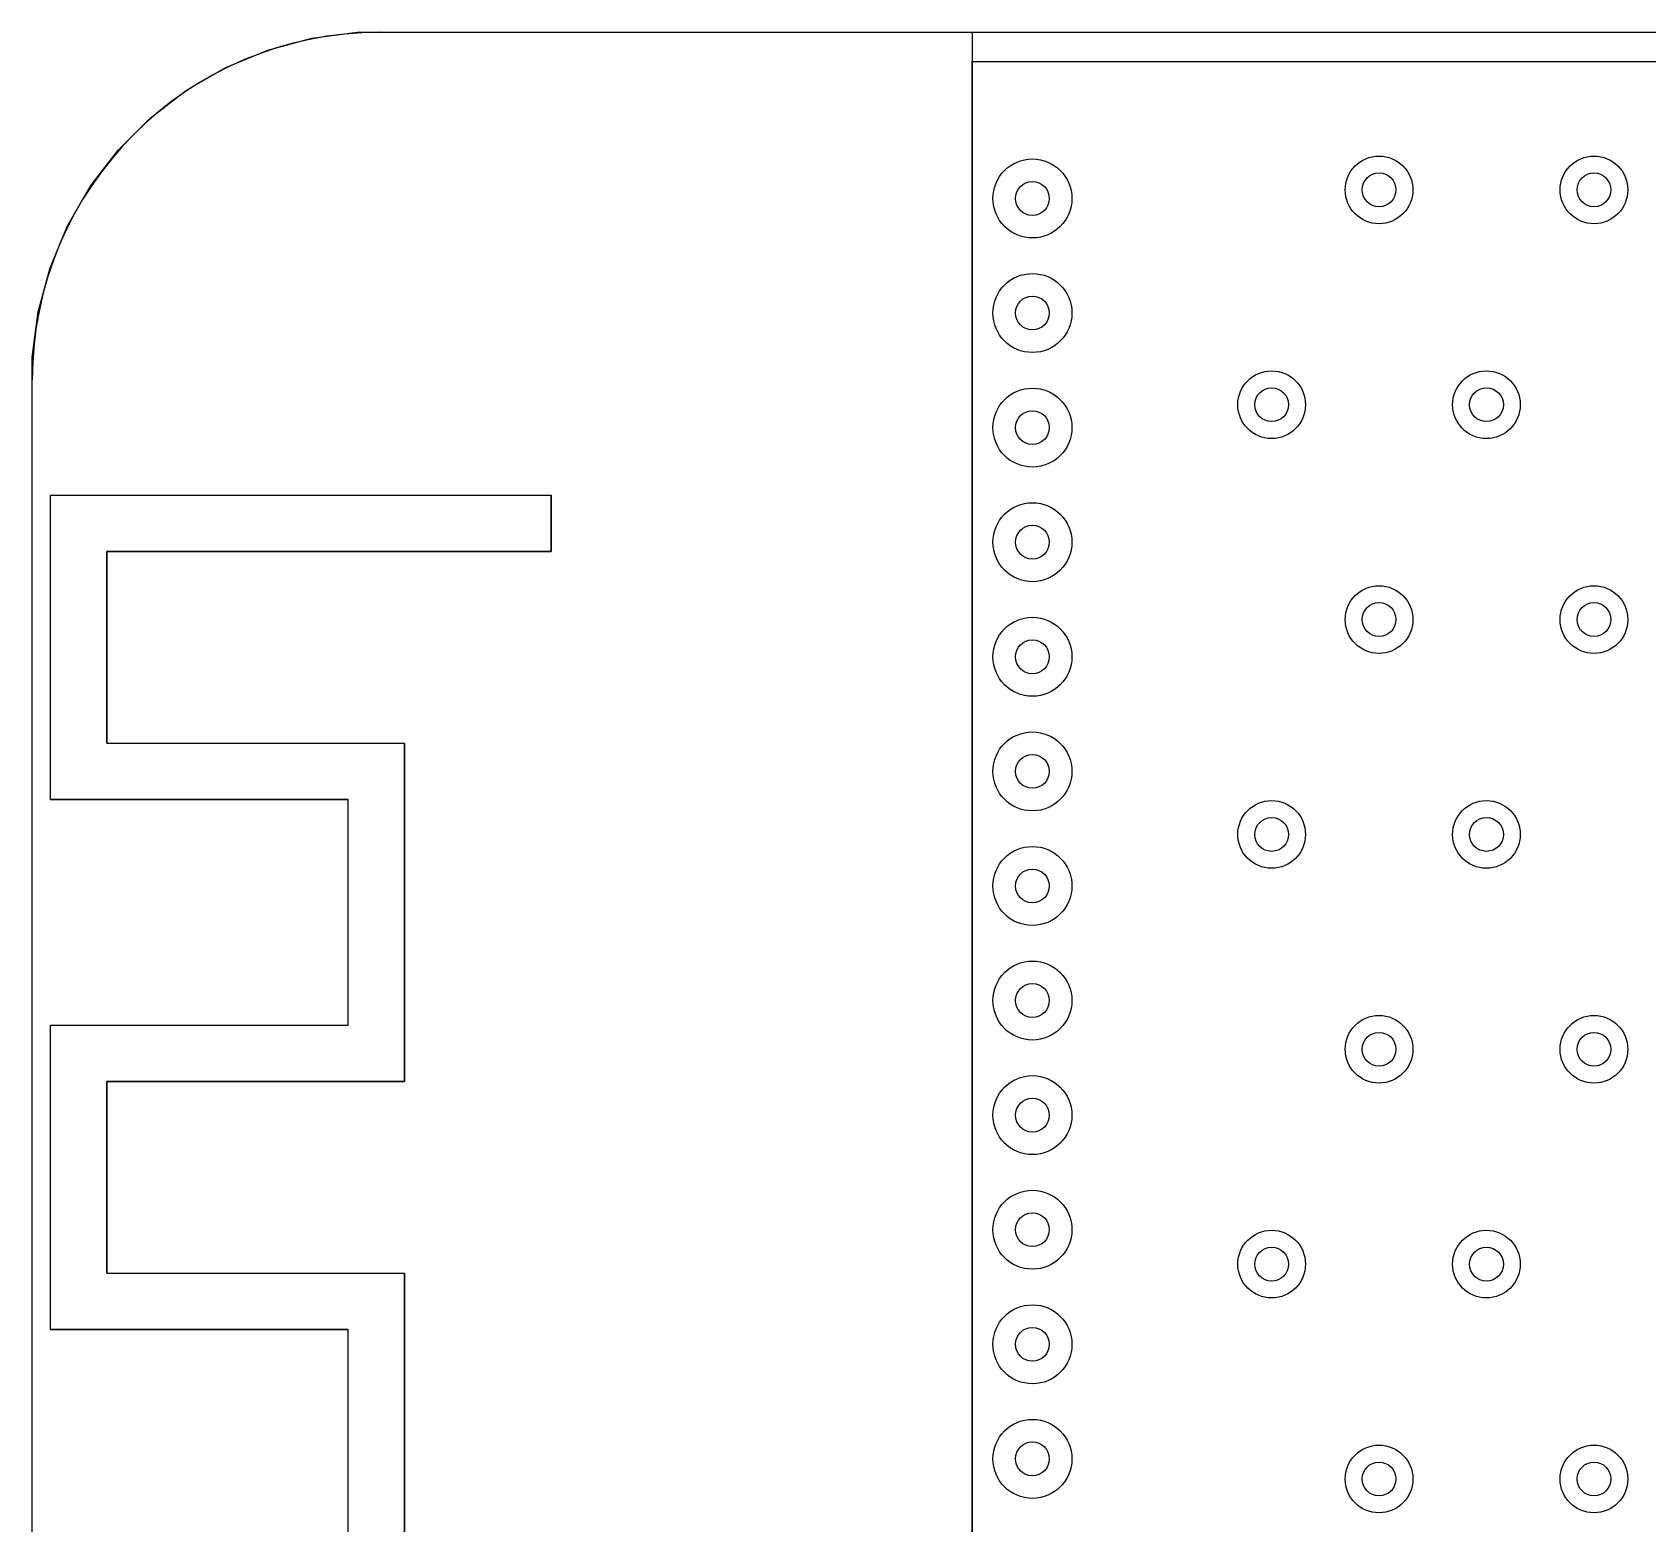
# Model space of a CAD drawing. Extents: x -53 to 82, y -68 to 38.
# Drawn here: x 0 to 14.32, y 24.62 to 37.85 of the extents above; entities that cross this region are included whole.
import ezdxf

# ---------------------------------------------------------------- set-up
doc = ezdxf.new("R2010")
doc.units = 0
for name, color, linetype in [('BOTTOM_LAYER', 5, 'CONTINUOUS'), ('KEEP-OUT_LAYER', 6, 'CONTINUOUS'), ('TOP_LAYER', 1, 'CONTINUOUS')]:
    doc.layers.add(name, color=color, linetype=linetype)

msp = doc.modelspace()

# ---------------------------------------------------------------- linework, layer by layer
at = {"layer": 'BOTTOM_LAYER'}
for p, q in [((8.331, 22.292), (8.331, 37.587)), ((8.331, 37.587), (78.262, 37.587))]:
    msp.add_line(p, q, dxfattribs=at)
for centre, radius in [((8.865, 36.373), 0.35), ((11.938, 36.449), 0.3), ((13.843, 36.449), 0.3), ((8.865, 36.373), 0.15), ((11.938, 36.449), 0.15), ((13.843, 36.449), 0.15), ((8.865, 35.357), 0.35), ((8.865, 35.357), 0.15), ((10.986, 34.544), 0.3), ((12.89, 34.544), 0.3), ((8.865, 34.341), 0.35), ((10.986, 34.544), 0.15), ((12.89, 34.544), 0.15), ((8.865, 34.341), 0.15), ((8.865, 33.325), 0.35), ((8.865, 33.325), 0.15), ((11.938, 32.639), 0.3), ((13.843, 32.639), 0.3), ((8.865, 32.309), 0.35), ((11.938, 32.639), 0.15), ((13.843, 32.639), 0.15), ((8.865, 32.309), 0.15), ((8.865, 31.293), 0.35), ((8.865, 31.293), 0.15), ((10.986, 30.734), 0.3), ((12.89, 30.734), 0.3), ((10.986, 30.734), 0.15), ((12.89, 30.734), 0.15), ((8.865, 30.277), 0.35), ((8.865, 30.277), 0.15), ((8.865, 29.261), 0.35), ((8.865, 29.261), 0.15), ((11.938, 28.829), 0.3), ((13.843, 28.829), 0.3), ((11.938, 28.829), 0.15), ((13.843, 28.829), 0.15), ((8.865, 28.245), 0.35), ((8.865, 28.245), 0.15), ((8.865, 27.229), 0.35), ((8.865, 27.229), 0.15), ((10.986, 26.924), 0.3), ((12.89, 26.924), 0.3), ((10.986, 26.924), 0.15), ((12.89, 26.924), 0.15), ((8.865, 26.213), 0.35), ((8.865, 26.213), 0.15), ((8.865, 25.197), 0.35), ((8.865, 25.197), 0.15), ((11.938, 25.019), 0.3), ((13.843, 25.019), 0.3), ((11.938, 25.019), 0.15), ((13.843, 25.019), 0.15)]:
    msp.add_circle(centre, radius, dxfattribs=at)
at = {"layer": 'KEEP-OUT_LAYER'}
for p, q in [((2.479, 37.793), (2.879, 37.846)), ((2.879, 37.846), (3.081, 37.846)), ((3.081, 37.846), (5.715, 37.846)), ((3.081, 37.846), (8.331, 37.846)), ((3.081, 37.846), (3.081, 37.846)), ((5.715, 37.846), (78.262, 37.846)), ((8.331, 37.846), (8.331, 0)), ((1.715, 37.534), (2.088, 37.689)), ((2.088, 37.689), (2.479, 37.793)), ((1.366, 37.332), (1.715, 37.534)), ((1.045, 37.086), (1.366, 37.332)), ((0.76, 36.801), (1.045, 37.086)), ((0.514, 36.48), (0.76, 36.801)), ((0.312, 36.131), (0.514, 36.48)), ((0.157, 35.758), (0.312, 36.131)), ((0.053, 35.367), (0.157, 35.758)), ((0, 34.967), (0.053, 35.367)), ((0, 34.765), (0, 34.967)), ((0, 3.022), (0, 34.765)), ((0, 3.022), (0, 34.765)), ((0.16, 31.043), (0.16, 33.743)), ((0.16, 33.743), (4.6, 33.743)), ((4.6, 33.243), (4.6, 33.743)), ((0.66, 33.243), (4.6, 33.243)), ((0.66, 31.543), (0.66, 33.243)), ((0.66, 31.543), (3.3, 31.543)), ((3.3, 28.543), (3.3, 31.543)), ((0.16, 31.043), (2.8, 31.043)), ((2.8, 29.043), (2.8, 31.043)), ((0.16, 26.343), (0.16, 29.043)), ((0.16, 29.043), (2.8, 29.043)), ((0.66, 28.543), (3.3, 28.543)), ((0.66, 26.843), (0.66, 28.543)), ((0.66, 26.843), (3.3, 26.843)), ((3.3, 23.843), (3.3, 26.843)), ((0.16, 26.343), (2.8, 26.343)), ((2.8, 24.343), (2.8, 26.343))]:
    msp.add_line(p, q, dxfattribs=at)
msp.add_arc((3.081, 34.765), 3.081, 90, 180, dxfattribs=at)
at = {"layer": 'TOP_LAYER'}
for p, q in [((8.331, 22.292), (8.331, 37.587)), ((8.331, 37.587), (78.262, 37.587)), ((0.16, 33.743), (4.6, 33.743)), ((0.16, 31.043), (0.16, 33.743)), ((4.6, 33.743), (4.6, 33.243)), ((4.6, 33.243), (0.66, 33.243)), ((0.66, 33.243), (0.66, 31.543)), ((0.66, 31.543), (3.3, 31.543)), ((3.3, 31.543), (3.3, 28.543)), ((2.8, 31.043), (0.16, 31.043)), ((2.8, 29.043), (2.8, 31.043)), ((0.16, 26.343), (0.16, 29.043)), ((0.16, 29.043), (2.8, 29.043)), ((3.3, 28.543), (0.66, 28.543)), ((0.66, 28.543), (0.66, 26.843)), ((0.66, 26.843), (3.3, 26.843)), ((3.3, 26.843), (3.3, 23.843)), ((2.8, 26.343), (0.16, 26.343)), ((2.8, 24.343), (2.8, 26.343))]:
    msp.add_line(p, q, dxfattribs=at)
for centre, radius in [((8.865, 36.373), 0.35), ((11.938, 36.449), 0.3), ((13.843, 36.449), 0.3), ((8.865, 36.373), 0.15), ((11.938, 36.449), 0.15), ((13.843, 36.449), 0.15), ((8.865, 35.357), 0.35), ((8.865, 35.357), 0.15), ((10.986, 34.544), 0.3), ((12.89, 34.544), 0.3), ((8.865, 34.341), 0.35), ((10.986, 34.544), 0.15), ((12.89, 34.544), 0.15), ((8.865, 34.341), 0.15), ((8.865, 33.325), 0.35), ((8.865, 33.325), 0.15), ((11.938, 32.639), 0.3), ((13.843, 32.639), 0.3), ((8.865, 32.309), 0.35), ((11.938, 32.639), 0.15), ((13.843, 32.639), 0.15), ((8.865, 32.309), 0.15), ((8.865, 31.293), 0.35), ((8.865, 31.293), 0.15), ((10.986, 30.734), 0.3), ((12.89, 30.734), 0.3), ((10.986, 30.734), 0.15), ((12.89, 30.734), 0.15), ((8.865, 30.277), 0.35), ((8.865, 30.277), 0.15), ((8.865, 29.261), 0.35), ((8.865, 29.261), 0.15), ((11.938, 28.829), 0.3), ((13.843, 28.829), 0.3), ((11.938, 28.829), 0.15), ((13.843, 28.829), 0.15), ((8.865, 28.245), 0.35), ((8.865, 28.245), 0.15), ((8.865, 27.229), 0.35), ((8.865, 27.229), 0.15), ((10.986, 26.924), 0.3), ((12.89, 26.924), 0.3), ((10.986, 26.924), 0.15), ((12.89, 26.924), 0.15), ((8.865, 26.213), 0.35), ((8.865, 26.213), 0.15), ((8.865, 25.197), 0.35), ((8.865, 25.197), 0.15), ((11.938, 25.019), 0.3), ((13.843, 25.019), 0.3), ((11.938, 25.019), 0.15), ((13.843, 25.019), 0.15)]:
    msp.add_circle(centre, radius, dxfattribs=at)

doc.saveas('drawing.dxf')
